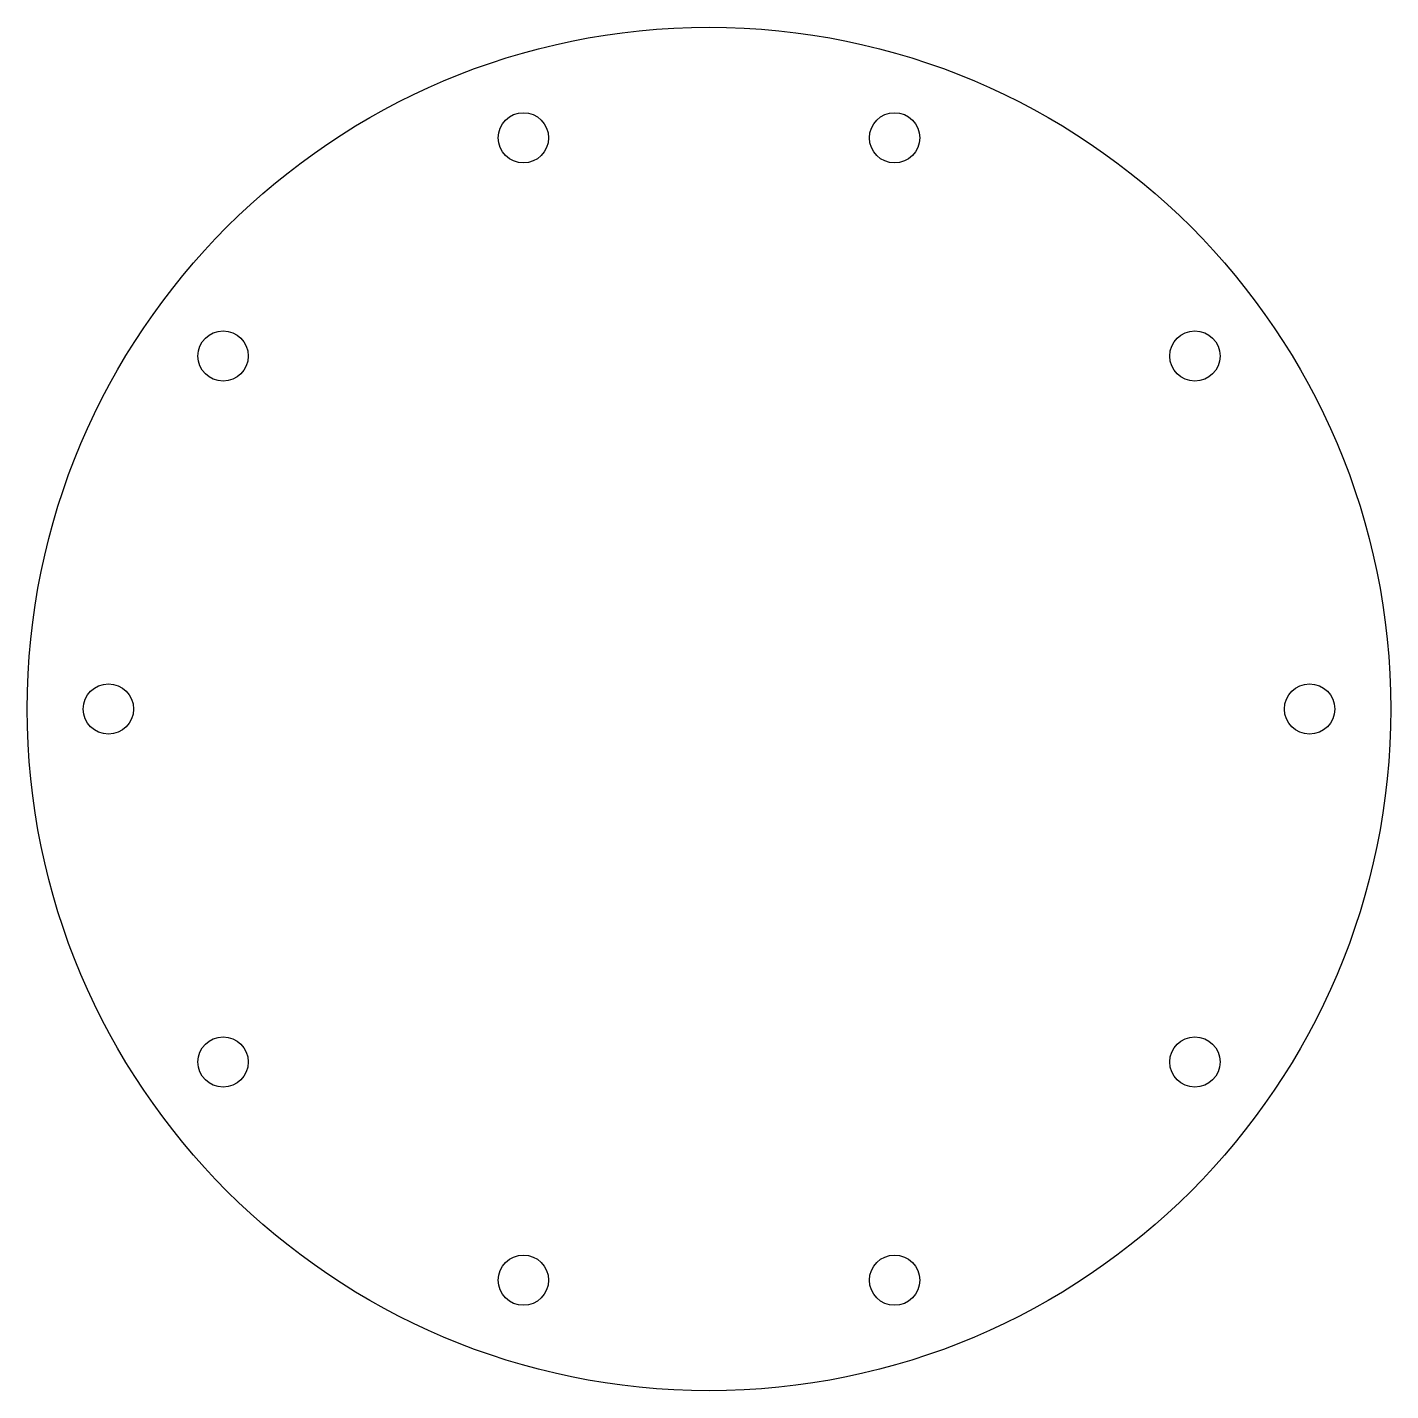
# Model space of a CAD drawing. Header units: inches. Extents: x -1.65 to 1.65, y -1.65 to 1.65.
import ezdxf

# ---------------------------------------------------------------- set-up
doc = ezdxf.new("R2010")
doc.units = ezdxf.units.IN
doc.header["$MEASUREMENT"] = 0

msp = doc.modelspace()

# ---------------------------------------------------------------- linework, layer by layer
for centre, radius in [((0, 0), 1.6535), ((-0.4501, 1.3854), 0.061), ((0.4501, 1.3854), 0.061), ((-1.1785, 0.8562), 0.061), ((1.1785, 0.8562), 0.061), ((-1.4567, 0), 0.061), ((1.4567, 0), 0.061), ((-1.1785, -0.8562), 0.061), ((1.1785, -0.8562), 0.061), ((-0.4501, -1.3854), 0.061), ((0.4501, -1.3854), 0.061)]:
    msp.add_circle(centre, radius)

doc.saveas('drawing.dxf')
